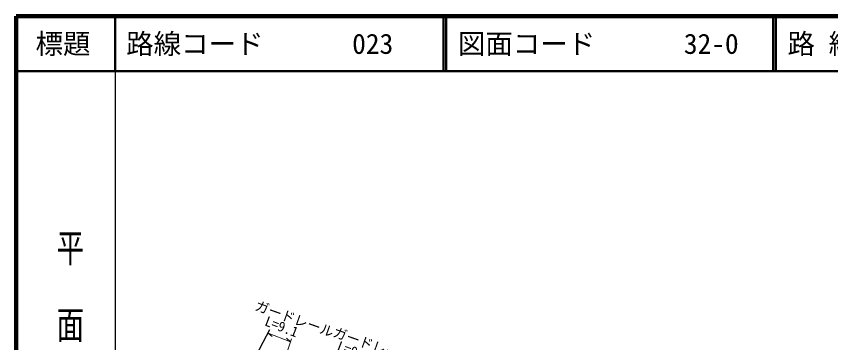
# Model space of a CAD drawing. Units: millimetres, scale not verified. Extents: x 40000 to 680000, y 20000 to 380000.
# Drawn here: x 40000 to 188253, y 320637 to 380000 of the extents above; entities that cross this region are included whole.
import ezdxf
from ezdxf.enums import TextEntityAlignment as Align

# ---------------------------------------------------------------- set-up
doc = ezdxf.new("R2010")
doc.units = ezdxf.units.MM
doc.header["$LTSCALE"] = 1000
for name, color, linetype, lineweight in [('M-BMK-OTRS', 5, 'Continuous', 25), ('M-STR-HTXT', 7, 'Continuous', 13), ('M-TTL', 2, 'Continuous', 140), ('M-TTL-BAND', 7, 'Continuous', 25), ('M-TTL-LINE', 7, 'Continuous', 50)]:
    doc.layers.add(name, color=color, linetype=linetype, lineweight=lineweight)
doc.layers.add('M-TTL-TXT', color=7, linetype='Continuous')
doc.styles.add('@ＭＳ ゴシック', font='')
doc.styles.add('ＭＳ ゴシック', font='')
doc.styles.get('@ＭＳ ゴシック').set_extended_font_data('@MS Gothic')
doc.styles.get('ＭＳ ゴシック').set_extended_font_data('MS Gothic')

msp = doc.modelspace()

# ---------------------------------------------------------------- linework, layer by layer
at = {"layer": 'M-BMK-OTRS'}
msp.add_line((73136, 298598), (86157, 323023), dxfattribs=at)
at = {"layer": 'M-STR-HTXT'}
for p, q in [((85823, 322397), (89933, 320787)), ((85823, 322397), (86574, 321736)), ((87542, 313706), (90109, 321310)), ((89182, 321448), (89933, 320787))]:
    msp.add_line(p, q, dxfattribs=at)
at = {"layer": 'M-TTL'}
for p, q in [((40000, 380000), (40000, 20000)), ((680000, 380000), (40000, 380000))]:
    msp.add_line(p, q, dxfattribs=at)
at = {"layer": 'M-TTL-BAND'}
msp.add_line((58000, 370000), (58000, 20000), dxfattribs=at)
at = {"layer": 'M-TTL-LINE'}
for p, q in [((58000, 380000), (58000, 370000)), ((117750, 380000), (117750, 370000)), ((118250, 380000), (118250, 370000)), ((177750, 380000), (177750, 370000)), ((178250, 380000), (178250, 370000)), ((40000, 370000), (680000, 370000))]:
    msp.add_line(p, q, dxfattribs=at)

# ---------------------------------------------------------------- texts
at = {"layer": 'M-STR-HTXT', "style": 'ＭＳ ゴシック'}
for s, rotation, p in [('ガードレール', 340.4, (83102, 326111)), ('L=9.1', 339.1, (84876, 323300)), ('ガードレール', 340.4, (97297, 321298)), ('L=9.0', 339.1, (98023, 318772))]:
    msp.add_text(s, height=1833, rotation=rotation, dxfattribs=at).set_placement(p, align=Align.BOTTOM_LEFT)
at = {"layer": 'M-TTL-BAND', "style": '@ＭＳ ゴシック', "width": 1.4}
msp.add_text('平  面  図', height=3666, rotation=270, dxfattribs=at).set_placement((49777, 306475), align=Align.MIDDLE_RIGHT)
at = {"layer": 'M-TTL-TXT', "style": 'ＭＳ ゴシック'}
msp.add_text('標題', height=3666, dxfattribs=at).set_placement((48500, 375000), align=Align.MIDDLE_CENTER)
for s, p in [('路線コード', (60000, 375000)), ('023', (101142, 375000)), ('023', (101142, 375000)), ('図面コード', (120380, 375000)), ('32-0', (161521, 375000)), ('32-0', (161521, 375000)), ('路 線 名', (180380, 375000))]:
    msp.add_text(s, height=3666, dxfattribs=at).set_placement(p, align=Align.MIDDLE_LEFT)

doc.saveas('drawing.dxf')
